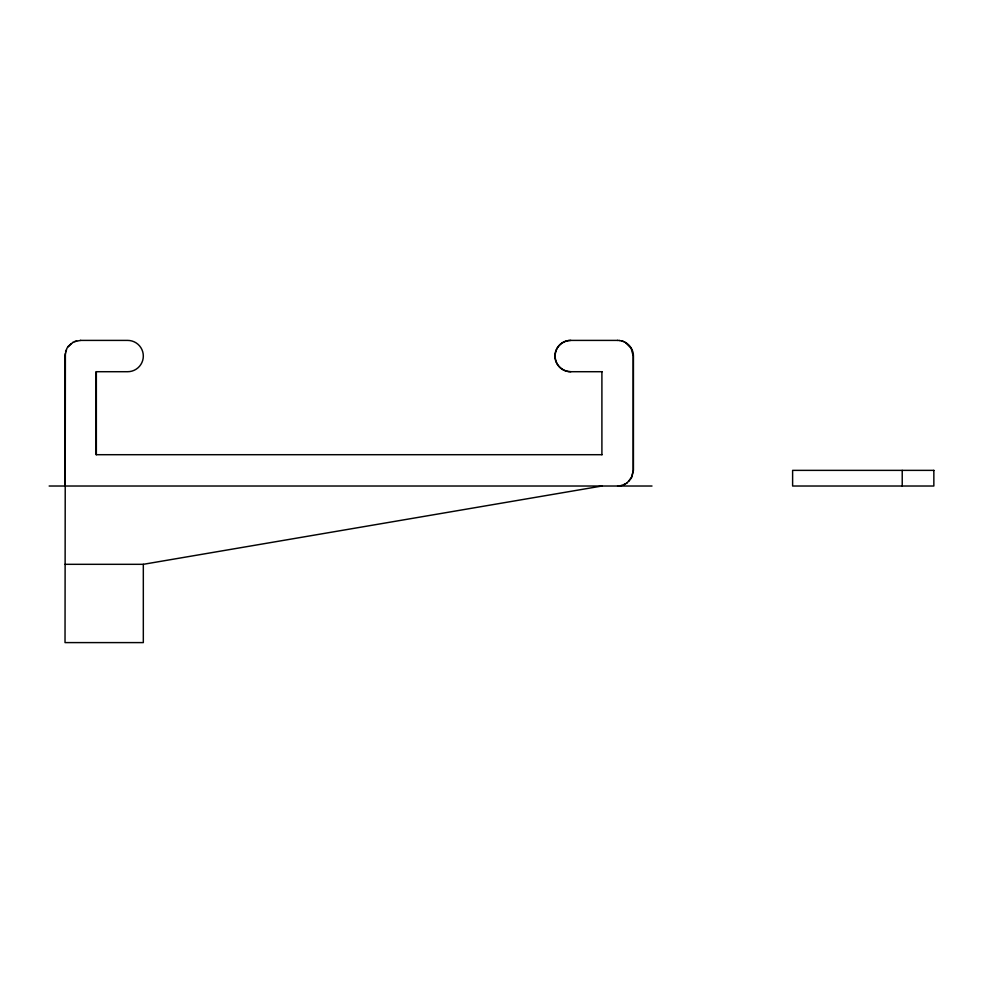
<?xml version="1.0" encoding="UTF-8"?>
<svg xmlns="http://www.w3.org/2000/svg" width="983" height="983" viewBox="0 0 983 983"><rect width="100%" height="100%" fill="white"/><g stroke="black" fill="none" stroke-linecap="round" stroke-linejoin="round"><path stroke-width="1.47" d="M65.382 353.352L65.025 642.599L143.321 642.599L143.321 564.316L601.903 486.02M65.554 352L66.217 350.059M68.048 346.52L72.853 342.489M628.629 481.437L632.032 476.35L633.224 470.365L633.224 356.055L631.123 348.228L625.397 342.489M71.157 343.632L66.918 348.228L64.817 356.055L64.817 486.02M627.093 482.788L631.332 478.193L633.433 470.365L633.433 356.055C633.507 349.076 628.432 342.514 621.612 340.929M627.301 482.788L623.554 484.828M72.644 342.489L76.637 340.929M625.606 483.919L621.612 485.491M74.487 341.593L80.68 340.401M617.557 486.02L621.821 485.491M80.471 340.401L127.655 340.401A15.654 15.654 0 0 1 143.321 356.055A15.654 15.654 0 0 1 127.655 371.709L96.137 371.709L96.137 454.699L602.112 454.699M617.766 340.401L570.582 340.401A15.654 15.654 0 0 0 554.928 356.055A15.654 15.654 0 0 0 570.582 371.709L602.112 371.709M49.15 486.02L651.999 486.02M65.025 564.316L143.321 564.316M617.557 340.401L619.818 340.523M619.609 340.523L623.763 341.593M902.222 470.365L902.222 486.02M601.903 371.709L601.903 454.699M96.346 371.709L96.346 454.699M570.791 371.709A15.654 15.654 0 0 1 555.137 356.055A15.654 15.654 0 0 1 570.791 340.401M933.85 470.365L792.617 470.365L792.617 486.02L933.85 486.02L933.85 470.365"/></g></svg>
